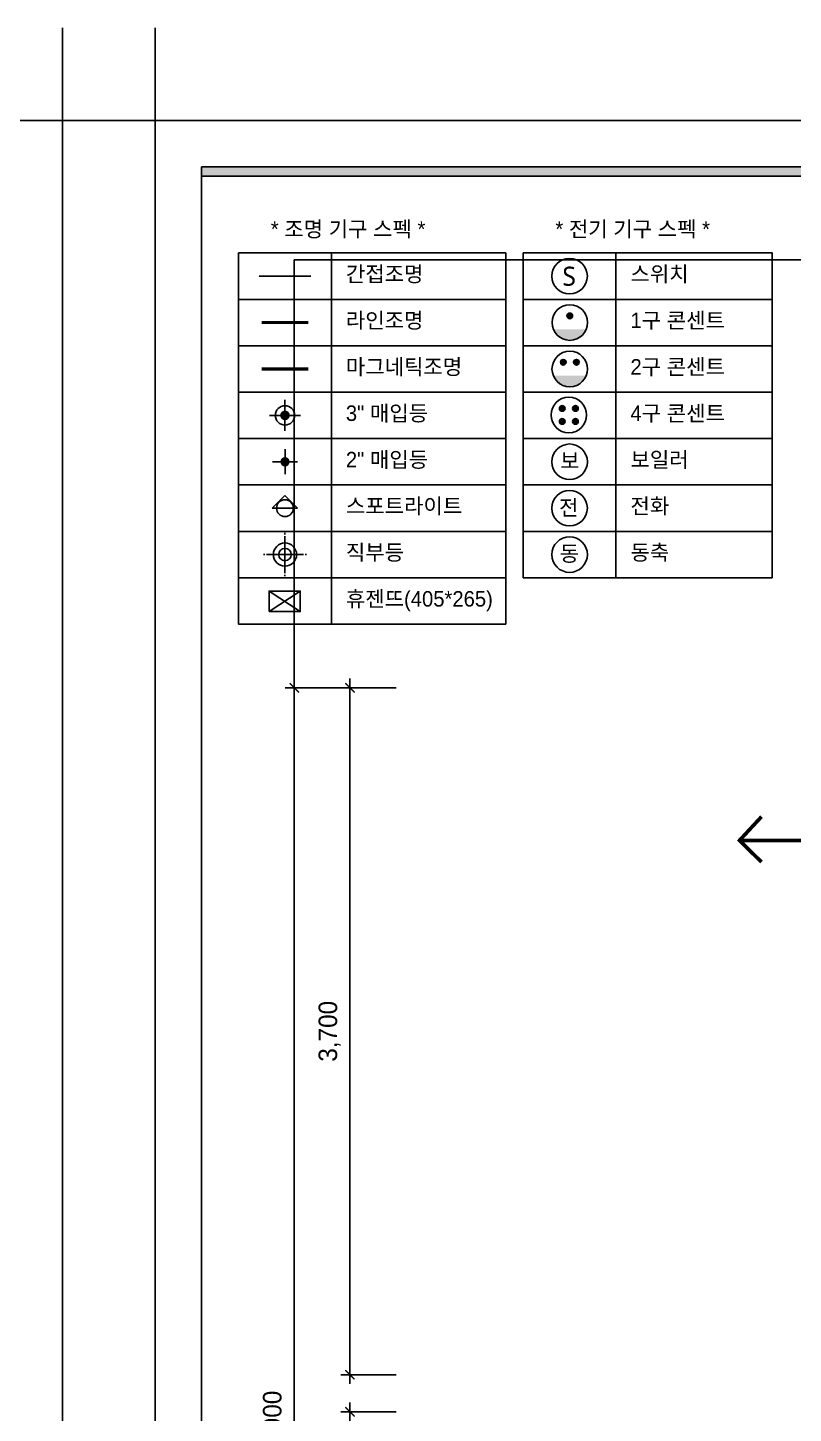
# Model space of a CAD drawing. Header units: inches. Extents: x 261411 to 598054, y 5888 to 34411.
# Drawn here: x 282724 to 286852, y 14273 to 21738 of the extents above; entities that cross this region are included whole.
import ezdxf
from ezdxf.enums import TextEntityAlignment as Align

# ---------------------------------------------------------------- set-up
doc = ezdxf.new("R2010")
doc.units = ezdxf.units.IN
doc.header["$LTSCALE"] = 50
doc.header["$MEASUREMENT"] = 0
doc.linetypes.add('HID', pattern=[2.5, 1.5, -1])
for name, color, linetype in [('0-ELC TEXT', 7, 'Continuous'), ('06-LIGHT', 4, 'Continuous'), ('07-DIM', 5, 'Continuous'), ('3.기호.계단선', 30, 'Continuous'), ('CEIL-DOOR', 6, 'Continuous'), ('FORM(YOURNAME)-1', 1, 'Continuous'), ('FORM(YOURNAME)-11', 1, 'Continuous'), ('HAT', 8, 'Continuous'), ('RC-LIGHT', 7, 'Continuous'), ('U-LANP', 6, 'Continuous'), ('설비', 140, 'Continuous')]:
    doc.layers.add(name, color=color, linetype=linetype)
doc.styles.add('HY 울릉도 L', font='')
doc.styles.add('YOURNAME', font='HY울릉도M.TTF')
doc.styles.add('코레일둥고', font='Korail_Round_Gothic_Medium.ttf')
doc.styles.get('HY 울릉도 L').set_extended_font_data('HY울릉도L')
doc.dimstyles.new('50', dxfattribs={"dimscale": 50, "dimtxt": 2, "dimasz": 1, "dimexe": 1, "dimexo": 1, "dimgap": 1, "dimtad": 1, "dimdec": 0, "dimrnd": 0.05, "dimdsep": 46, "dimlunit": 6, "dimtxsty": 'HY 울릉도 L', "dimblk": 'ARCHTICK', "dimcen": 2.5, "dimdle": 1, "dimclrd": 133, "dimclre": 133, "dimclrt": 30, "dimadec": 0, "dimazin": 0, "dimtfac": 1, "dimtdec": 0, "dimtix": 1, "dimtmove": 2, "dimatfit": 3, "dimldrblk": 'ARCHTICK', "dimfxl": 1, "dimlwd": -1, "dimlwe": -1, "dimarcsym": 0})

# ---------------------------------------------------------------- blocks, each defined once
blk = doc.blocks.new('FORM-ELEVATION')
at = {"layer": 'FORM(YOURNAME)-11'}
h = blk.add_hatch(color=256, dxfattribs=at)
h.dxf.hatch_style = 1
h.paths.add_polyline_path([(-10309, 35708), (71691, 35708), (71691, 35508), (-10309, 35508)])
h.paths.add_polyline_path([(-10309, -21492), (71691, -21492), (71691, -21692), (-10309, -21692)])
at = {"layer": 'Defpoints', "color": 1}
for points in [[(-11309, 38708), (-11309, 36708), (-13309, 36708)], [(72691, 38708), (72691, 36708), (74691, 36708)]]:
    blk.add_lwpolyline(points, dxfattribs=at)
at = {"layer": 'Defpoints', "color": 158}
for points in [[(-10309, -21692), (71691, -21692), (71691, 35708), (-10309, 35708)], [(-8309, 33708), (61071, 33708), (61071, -19692), (-8309, -19692)]]:
    blk.add_lwpolyline(points, close=True, dxfattribs=at)
at = {"layer": 'FORM(YOURNAME)-11', "color": 250}
blk.add_lwpolyline([(-11309, -22692), (72691, -22692), (72691, 36708), (-11309, 36708)], close=True, dxfattribs=at)
at = {"layer": 'FORM(YOURNAME)-11'}
blk.add_lwpolyline([(-10309, 35708), (71691, 35708), (71691, 35508), (-10309, 35508)], close=True, dxfattribs=at)
at = {"layer": 'FORM(YOURNAME)-11', "color": 3, "style": 'YOURNAME'}
for tag, height, p in [('1', 450, (71041, -1219)), ('2', 450, (71041, -1863)), ('3', 450, (71041, -3150)), ('4', 450, (71041, -5081)), ('5', 515, (71041, -7398)), ('6', 515, (71041, -9650)), ('7', 515, (71041, -11903)), ('8', 515, (71041, -14155)), ('9', 515, (71041, -16408)), ('10', 515, (66791, -18596)), ('11', 515, (71041, -18660)), ('12', 515, (66791, -20848)), ('13', 515, (71041, -20848))]:
    blk.add_attdef(tag, text='', height=height, dxfattribs=at).set_placement(p, align=Align.MIDDLE_RIGHT)
blk = doc.blocks.new('_ArchTick')
at = {"color": 0, "linetype": 'ByBlock', "const_width": 0.15}
blk.add_lwpolyline([(-0.5, -0.5), (0.5, 0.5)], dxfattribs=at)
blk = doc.blocks.new('*D818')
at = {"layer": '07-DIM', "color": 133}
for p, q in [((284711.4, 14281), (284411.4, 14281)), ((284461.4, 10231), (284461.4, 14331)), ((284711.4, 10281), (284411.4, 10281))]:
    blk.add_line(p, q, dxfattribs=at)
at = {"layer": 'Defpoints', "color": 0}
for p in [(284461.4, 14281), (284761.4, 14281), (284761.4, 10281)]:
    blk.add_point(p, dxfattribs=at)
at = {"layer": '07-DIM', "color": 133, "xscale": 50, "yscale": 50, "zscale": 50}
for p, rotation in [((284461.4, 14281), 90), ((284461.4, 10281), 270)]:
    blk.add_blockref('_ArchTick', p, dxfattribs=dict(at, rotation=rotation))
at = {"layer": '07-DIM', "color": 30, "insert": (284351.5, 12281), "char_height": 100, "attachment_point": 5, "rotation": 90, "style": 'HY 울릉도 L'}
blk.add_mtext('4,000', dxfattribs=at)
blk = doc.blocks.new('*D819')
at = {"layer": '07-DIM', "color": 133}
for p, q in [((284461.4, 14431), (284461.4, 18231)), ((284711.4, 18181), (284411.4, 18181)), ((284711.4, 14481), (284411.4, 14481))]:
    blk.add_line(p, q, dxfattribs=at)
at = {"layer": 'Defpoints', "color": 0}
for p in [(284461.4, 18181), (284761.4, 18181), (284761.4, 14481)]:
    blk.add_point(p, dxfattribs=at)
at = {"layer": '07-DIM', "color": 133, "xscale": 50, "yscale": 50, "zscale": 50}
for p, rotation in [((284461.4, 18181), 90), ((284461.4, 14481), 270)]:
    blk.add_blockref('_ArchTick', p, dxfattribs=dict(at, rotation=rotation))
at = {"layer": '07-DIM', "color": 30, "insert": (284351.5, 16331), "char_height": 100, "attachment_point": 5, "rotation": 90, "style": 'HY 울릉도 L'}
blk.add_mtext('3,700', dxfattribs=at)
blk = doc.blocks.new('*D826')
at = {"layer": '07-DIM', "color": 133}
for p, q in [((284161.4, 10231), (284161.4, 18231)), ((284711.4, 18181), (284111.4, 18181)), ((284711.4, 10281), (284111.4, 10281))]:
    blk.add_line(p, q, dxfattribs=at)
at = {"layer": 'Defpoints', "color": 0}
for p in [(284161.4, 18181), (284761.4, 18181), (284761.4, 10281)]:
    blk.add_point(p, dxfattribs=at)
at = {"layer": '07-DIM', "color": 133, "xscale": 50, "yscale": 50, "zscale": 50}
for p, rotation in [((284161.4, 18181), 90), ((284161.4, 10281), 270)]:
    blk.add_blockref('_ArchTick', p, dxfattribs=dict(at, rotation=rotation))
at = {"layer": '07-DIM', "color": 30, "insert": (284051.5, 14231), "char_height": 100, "attachment_point": 5, "rotation": 90, "style": 'HY 울릉도 L'}
blk.add_mtext('7,900', dxfattribs=at)
blk = doc.blocks.new('hallogen')
h = blk.add_hatch(color=256)
h.dxf.hatch_style = 1
edge = h.paths.add_edge_path()
edge.add_arc((48591.7, 60854.3), 31.2, 0, 360, ccw=False)
at = {"color": 1, "linetype": 'Continuous'}
for p, q in [((48591.7, 60954.3), (48591.7, 60754.3)), ((48691.7, 60854.3), (48491.7, 60854.3))]:
    blk.add_line(p, q, dxfattribs=at)
at = {"color": 4, "linetype": 'Continuous'}
blk.add_circle((48591.7, 60854.3), 62.5, dxfattribs=at)
blk = doc.blocks.new('1')
at = {"linetype": 'Continuous'}
h = blk.add_hatch(color=4, dxfattribs=at)
h.dxf.hatch_style = 1
edge = h.paths.add_edge_path()
edge.add_arc((11539653, -14273504), 37.5, 0, 360)
at = {"color": 1, "linetype": 'Continuous'}
for p, q in [((11539653, -14273637), (11539653, -14273370)), ((11539520, -14273504), (11539787, -14273504))]:
    blk.add_line(p, q, dxfattribs=at)
at = {"color": 4, "linetype": 'Continuous'}
for radius in [41.5, 37.5]:
    blk.add_circle((11539653, -14273504), radius, dxfattribs=at)
blk = doc.blocks.new('매입등')
at = {"layer": 'HAT', "color": 1}
for p, q in [((0, 140), (0, 130)), ((0, 120), (0, -120)), ((-140, 0), (-130, 0)), ((120, 0), (-120, 0)), ((140, 0), (130, 0)), ((-140, 0), (-130, 0)), ((0, -140), (0, -130))]:
    blk.add_line(p, q, dxfattribs=at)
blk.add_circle((0, 0), 40, dxfattribs=at)
at = {"layer": 'U-LANP'}
blk.add_circle((0, 0), 75, dxfattribs=at)
blk = doc.blocks.new('A$C59950440')
at = {"layer": 'CEIL-DOOR'}
blk.add_blockref('매입등', (140, 140), dxfattribs=at)
blk = doc.blocks.new('SW')
at = {"layer": '설비', "color": 140}
blk.add_circle((11533254, -14277699), 184, dxfattribs=at)
at = {"layer": '설비', "color": 140, "insert": (11533320, -14277601), "char_height": 197.14, "width": 314.33, "attachment_point": 3, "style": '코레일둥고'}
blk.add_mtext('{\\fMalgun Gothic|b0|i0|c129|p50;S}', dxfattribs=at)
blk = doc.blocks.new('egoo')
at = {"layer": '설비'}
h = blk.add_hatch(color=140, dxfattribs=at)
edge = h.paths.add_edge_path()
edge.add_arc((1015645, 443434), 22.3, 0, 360)
h = blk.add_hatch(color=140, dxfattribs=at)
edge = h.paths.add_edge_path()
edge.add_arc((1015748, 443434), 22.3, 0, 360)
h = blk.add_hatch(color=140, dxfattribs=at)
edge = h.paths.add_edge_path()
edge.add_line((1015826, 443329), (1015567, 443329))
edge.add_ellipse((1015696, 443381), major_axis=(99, 99), ratio=1, start_angle=156.9578, end_angle=293.0422)
at = {"layer": '설비', "color": 140}
for centre, radius in [((1015696, 443381), 140), ((1015645, 443434), 22.3), ((1015748, 443434), 22.3)]:
    blk.add_circle(centre, radius, dxfattribs=at)
blk = doc.blocks.new('DLSXJSPT')
at = {"layer": '설비', "color": 140}
blk.add_circle((242956, 103418.4), 115, dxfattribs=at)
at = {"layer": '설비', "color": 140, "style": '코레일둥고'}
blk.add_text('전', height=100, dxfattribs=at).set_placement((242888.1, 103372))
blk = doc.blocks.new('DLSXJVHS')
at = {"layer": '설비', "color": 140}
blk.add_circle((236550.8, 103607.8), 115, dxfattribs=at)
at = {"layer": '설비', "color": 140, "style": '코레일둥고'}
blk.add_text('동', height=100, dxfattribs=at).set_placement((236486.9, 103564.3))
blk = doc.blocks.new('DLFRN')
at = {"layer": '설비'}
h = blk.add_hatch(color=140, dxfattribs=at)
edge = h.paths.add_edge_path()
edge.add_arc((236552.3, 104850.7), 18.3, 0, 360)
h = blk.add_hatch(color=140, dxfattribs=at)
edge = h.paths.add_edge_path()
edge.add_line((236658.9, 104764.8), (236445.6, 104764.8))
edge.add_ellipse((236552.3, 104807.8), major_axis=(81.3, 81.3), ratio=1, start_angle=156.95778, end_angle=293.04222)
at = {"layer": '설비', "color": 140}
for centre, radius in [((236552.3, 104807.8), 115), ((236552.3, 104850.7), 18.3)]:
    blk.add_circle(centre, radius, dxfattribs=at)
blk = doc.blocks.new('QHDLFFJ')
at = {"layer": '설비', "color": 140}
blk.add_circle((236550.8, 104207.8), 115, dxfattribs=at)
at = {"layer": '설비', "color": 140, "style": '코레일둥고'}
blk.add_text('보 ', height=100, dxfattribs=at).set_placement((236489.6, 104163.9))
blk = doc.blocks.new('4RNZHS')
at = {"layer": '설비'}
h = blk.add_hatch(color=140, dxfattribs=at)
edge = h.paths.add_edge_path()
edge.add_arc((244434.2, 96095.3), 18.3, -90, 270, ccw=False)
h = blk.add_hatch(color=140, dxfattribs=at)
edge = h.paths.add_edge_path()
edge.add_arc((244434.2, 96011.2), 18.3, -90, 270, ccw=False)
h = blk.add_hatch(color=140, dxfattribs=at)
edge = h.paths.add_edge_path()
edge.add_arc((244520, 96095.3), 18.3, 270, 630)
h = blk.add_hatch(color=140, dxfattribs=at)
edge = h.paths.add_edge_path()
edge.add_arc((244520, 96011.2), 18.3, 270, 630)
at = {"layer": '설비', "color": 140}
for centre, radius in [((244477.1, 96053.3), 115), ((244434.2, 96095.3), 18.3), ((244434.2, 96011.2), 18.3), ((244520, 96095.3), 18.3), ((244520, 96011.2), 18.3)]:
    blk.add_circle(centre, radius, dxfattribs=at)

msp = doc.modelspace()

# ---------------------------------------------------------------- linework, layer by layer
at = {"color": 4}
for p, q in [((284111.1, 19217.4), (284042.8, 19149.2)), ((284179.3, 19149.2), (284111.1, 19217.4)), ((284179.3, 19149.2), (284042.8, 19149.2))]:
    msp.add_line(p, q, dxfattribs=at)
msp.add_circle((284111.1, 19149.2), 45.5, dxfattribs=at)
at = {"layer": '0-ELC TEXT'}
for p, q in [((284361.1, 20524.2), (284361.1, 18524.2)), ((285895.6, 20524.2), (285895.6, 18774.2)), ((283861.1, 20274.2), (285301.2, 20274.2)), ((285395.6, 20274.2), (286738, 20274.2)), ((283861.1, 20024.2), (285301.2, 20024.2)), ((285395.6, 20024.2), (286738, 20024.2)), ((283861.1, 19774.2), (285301.2, 19774.2)), ((285395.6, 19774.2), (286738, 19774.2)), ((283861.1, 19524.2), (285301.2, 19524.2)), ((285395.6, 19524.2), (286738, 19524.2)), ((283861.1, 19274.2), (285301.2, 19274.2)), ((285395.6, 19274.2), (286738, 19274.2)), ((283861.1, 19024.2), (285301.2, 19024.2)), ((285395.6, 19024.2), (286738, 19024.2)), ((283861.1, 18774.2), (285301.2, 18774.2)), ((285395.6, 18774.2), (286738, 18774.2)), ((283861.1, 18524.2), (285301.2, 18524.2))]:
    msp.add_line(p, q, dxfattribs=at)
for points in [[(283861.1, 18524.2), (283861.1, 20524.2), (285301.2, 20524.2), (285301.2, 18524.2)], [(285395.6, 18774.2), (285395.6, 20524.2), (286738, 20524.2), (286738, 18774.2)]]:
    msp.add_lwpolyline(points, dxfattribs=at)
at = {"layer": '06-LIGHT', "color": 10, "linetype": 'HID', "const_width": 8.33}
msp.add_lwpolyline([(284251.7, 20399.2), (283970.4, 20399.2)], dxfattribs=at)
at = {"layer": '3.기호.계단선'}
for p, q in [((284024.9, 18591.9), (284193.6, 18702.3)), ((284024.9, 18702.3), (284193.6, 18591.9))]:
    msp.add_line(p, q, dxfattribs=at)
at = {"layer": '3.기호.계단선', "const_width": 16.7}
msp.add_lwpolyline([(284236.9, 19899.2), (283985.5, 19899.2)], dxfattribs=at)
at = {"layer": '3.기호.계단선'}
msp.add_lwpolyline([(284024.9, 18591.9), (284193.6, 18591.9), (284193.6, 18702.3), (284024.9, 18702.3)], close=True, dxfattribs=at)
at = {"layer": '3.기호.계단선', "linetype": 'HID', "const_width": 20}
msp.add_lwpolyline([(286680.3, 17487.1), (286561.5, 17359), (286680.3, 17242.9)], dxfattribs=at)
at = {"layer": '3.기호.계단선', "linetype": 'HID'}
msp.add_lwpolyline([(297498.1, 16229.3, 20, 20, 0), (297498.1, 14631, 20, 20, 0), (287881.1, 14631, 20, 20, 0), (287881.1, 17359, 20, 20, 0), (286561.5, 17359, 20, 20, 0)], format="xyseb", dxfattribs=at)
at = {"layer": '설비', "color": 140, "const_width": 16.7}
msp.add_lwpolyline([(284236.9, 20149.2), (283985.5, 20149.2)], dxfattribs=at)

# ---------------------------------------------------------------- block references
at = {"layer": 'FORM(YOURNAME)-1', "xscale": 0.2500000000000001, "yscale": 0.2500000000000001, "zscale": 0.2500000000000001}
for p in [(264738.6, 12060.7), (286238.6, 12060.7)]:
    msp.add_blockref('FORM-ELEVATION', p, dxfattribs=at)
at = {"layer": 'RC-LIGHT'}
for name, p, xscale, yscale, zscale in [('hallogen', (243618, -31062.7), 0.8333333333333334, 0.8333333333333334, 0.8333333333333334), ('1', (6077109.8, 7184812.7), -0.5020080321059824, 0.5020080321059824, 0.5020080321059824), ('A$C59950440', (284227.7, 18782.5), -0.8333333333333334, 0.8333333333333334, 0.8333333333333334)]:
    msp.add_blockref(name, p, dxfattribs=dict(at, xscale=xscale, yscale=yscale, zscale=zscale))
at = {"layer": '설비', "color": 140}
for name, p, xscale, yscale, zscale in [('SW', (-5721257.6, 7456701), 0.5208333333333334, 0.5208333333333334, 0.5208333333333334), ('egoo', (-409621.6, -283606), 0.6845238224412213, 0.6845238224412213, 0.6845238224412213)]:
    msp.add_blockref(name, p, dxfattribs=dict(at, xscale=xscale, yscale=yscale, zscale=zscale))
at = {"layer": '설비', "xscale": 0.8333333333333334, "yscale": 0.8333333333333334, "zscale": 0.8333333333333334}
for name, p in [('DLFRN', (88519.9, -67190.6)), ('4RNZHS', (81910.5, -60393)), ('QHDLFFJ', (88519.9, -67440.6)), ('DLSXJSPT', (83182.2, -67032.8)), ('DLSXJVHS', (88519.9, -67440.6))]:
    msp.add_blockref(name, p, dxfattribs=at)

# ---------------------------------------------------------------- texts
at = {"layer": '0-ELC TEXT', "style": '코레일둥고'}
for s, height, p in [('* 조명 기구 스펙 *', 83.333, (284034.6, 20611.2)), ('* 전기 기구 스펙 *', 83.333, (285569.1, 20611.2)), ('간접조명', 83.33, (284439.3, 20369.2)), ('스위치', 83.33, (285973.8, 20369.2)), ('라인조명', 83.33, (284439.3, 20119.2)), ('1구 콘센트', 83.33, (285973.8, 20119.2)), ('마그네틱조명', 83.33, (284439.3, 19869.2)), ('2구 콘센트', 83.33, (285973.8, 19869.2)), ('3" 매입등', 83.33, (284439.3, 19619.2)), ('4구 콘센트', 83.33, (285973.8, 19619.2)), ('2" 매입등', 83.33, (284439.3, 19369.2)), ('보일러', 83.33, (285973.8, 19369.2)), ('스포트라이트', 83.33, (284439.3, 19119.2)), ('전화', 83.33, (285973.8, 19119.2)), ('직부등', 83.33, (284439.3, 18869.2)), ('동축', 83.33, (285973.8, 18869.2)), ('휴젠뜨(405*265)', 83.333, (284439.3, 18619.2))]:
    msp.add_text(s, height=height, dxfattribs=at).set_placement(p)

# ---------------------------------------------------------------- dimensions: what is measured, and where the dimension line sits
at = {"layer": '07-DIM'}
for base, p1, p2, picture, middle in [((284161.4, 18181), (284761.4, 10281), (284761.4, 18181), '*D826', (284051.5, 14231)), ((284461.4, 18181), (284761.4, 14481), (284761.4, 18181), '*D819', (284351.5, 16331)), ((284461.4, 14281), (284761.4, 10281), (284761.4, 14281), '*D818', (284351.5, 12281))]:
    dim = msp.add_linear_dim(base=base, p1=p1, p2=p2, angle=90, dimstyle='50', override={"dimfxl": 0}, dxfattribs=at)
    dim.commit()
    dim.dimension.update_dxf_attribs({"geometry": picture, "text_midpoint": middle})

doc.saveas('drawing.dxf')
